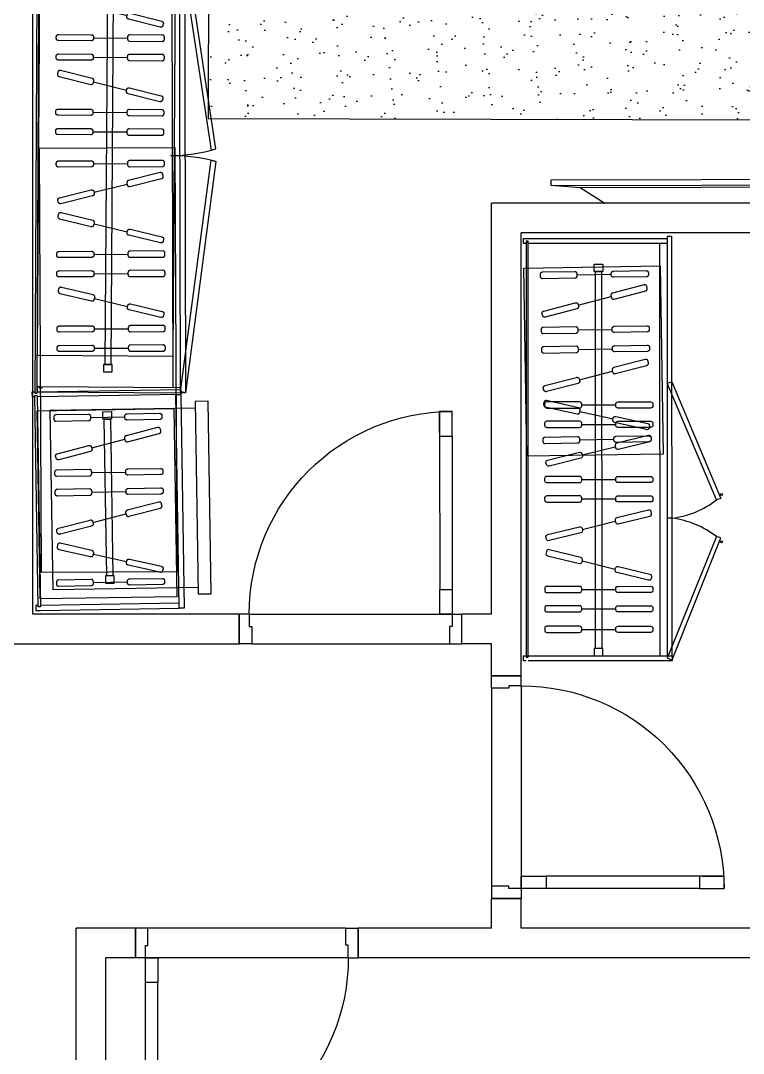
# Model space of a CAD drawing. Extents: x -678889171 to 586587, y -792238163 to 335485.
# Drawn here: x 85786 to 88708, y 69800 to 73978 of the extents above; entities that cross this region are included whole.
import ezdxf
from ezdxf.xclip import XClip

# ---------------------------------------------------------------- set-up
doc = ezdxf.new("R2010")
doc.units = 0
doc.header["$MEASUREMENT"] = 0
doc.header["$XCLIPFRAME"] = 2
doc.linetypes.add('XR-A-TYP35$0$XR-A-TYP-3-9-10$0$XR-A-TYP-2-3-4-6-7-8-9-10$0$HIDDEN', pattern=[0.375, 0.25, -0.125])
doc.layers.get('0').update_dxf_attribs({"color": 8})
for name, color, linetype in [('9TH-FURN$0$XR-A-TYP-3-9-10$0$I-EQPM', 252, 'Continuous'), ('9TH-FURN$0$XR-A-TYP-3-9-10$0$I-FURN', 252, 'Continuous'), ('9TH-FURN$0$XR-A-TYP-3-9-10$0$I-FURN-FLOR', 252, 'Continuous'), ('9TH-FURN$0$XR-A-TYP-3-9-10$0$I-FURN-PATT', 252, 'Continuous'), ('9TH-FURN$0$XR-A-TYP-3-9-10$0$XREF_1BR$0$I-EQPM', 252, 'Continuous'), ('9TH-FURN$0$XR-A-TYP-3-9-10$0$XREF_1BR$0$I-FURN', 252, 'Continuous'), ('XR-A-9TH-FLOOR$0$A-WALL', 252, 'Continuous'), ('XR-A-TYP35$0$XR-A-TYP-3-9-10$0$A-WALL', 252, 'Continuous'), ('XR-A-TYP35$0$XR-A-TYP-3-9-10$0$XR-A-TYP-2-3-4-6-7-8-9-10$0$A-DOOR', 252, 'Continuous'), ('XR-A-TYP35$0$XR-A-TYP-3-9-10$0$XR-A-TYP-2-3-4-6-7-8-9-10$0$A-FLOR-OVHD', 252, 'XR-A-TYP35$0$XR-A-TYP-3-9-10$0$XR-A-TYP-2-3-4-6-7-8-9-10$0$HIDDEN')]:
    doc.layers.add(name, color=color, linetype=linetype)

# ---------------------------------------------------------------- blocks, each defined once
blk = doc.blocks.new('*U411')
at = {"layer": '9TH-FURN$0$XR-A-TYP-3-9-10$0$XREF_1BR$0$I-FURN'}
for points in [[(-1142.3, 0), (-1112.3, 0), (-1112.3, 35), (-1142.3, 35)], [(-478, 5), (-1112.3, 5), (-1112.3, 30), (-478, 30)], [(-448, 0), (-478, 0), (-478, 35), (-448, 35)]]:
    blk.add_lwpolyline(points, close=True, dxfattribs=at)
blk = doc.blocks.new('9TH-FURN$0$XR-A-TYP-3-9-10$0$XREF_1BR$0$A$C0C3539C5')
at = {"layer": '9TH-FURN$0$XR-A-TYP-3-9-10$0$XREF_1BR$0$I-FURN', "ltscale": 0.5}
for p, q in [((-0.0688, 0), (0.0688, 0)), ((-0.0688, -0.083), (0.0688, -0.083)), ((-0.0688, -0.1615), (0.0688, -0.1615)), ((-0.0668, -0.2767), (0.0668, -0.2441)), ((-0.0668, -0.4045), (0.0668, -0.4371)), ((-0.0688, -0.5277), (0.0688, -0.5277)), ((-0.0688, -0.6062), (0.0688, -0.6062)), ((-0.0668, -0.7062), (0.0668, -0.7388)), ((-0.0688, -0.8293), (0.0688, -0.8293)), ((-0.0688, -0.9078), (0.0688, -0.9078))]:
    blk.add_line(p, q, dxfattribs=at)
for points in [[(-0.2098, -0.0125, -0.414214), (-0.2188, -0.0035), (-0.2188, 0.0035, -0.414214), (-0.2098, 0.0125), (-0.0778, 0.0125, -0.414214), (-0.0688, 0.0035), (-0.0688, -0.0035, -0.414214), (-0.0778, -0.0125)], [(0.2098, -0.0125, 0.414214), (0.2188, -0.0035), (0.2188, 0.0035, 0.414214), (0.2098, 0.0125), (0.0778, 0.0125, 0.414214), (0.0688, 0.0035), (0.0688, -0.0035, 0.414214), (0.0778, -0.0125)], [(-0.2098, -0.0955, -0.414214), (-0.2188, -0.0865), (-0.2188, -0.0795, -0.414214), (-0.2098, -0.0705), (-0.0778, -0.0705, -0.414214), (-0.0688, -0.0795), (-0.0688, -0.0865, -0.414214), (-0.0778, -0.0955)], [(0.2098, -0.0955, 0.414214), (0.2188, -0.0865), (0.2188, -0.0795, 0.414214), (0.2098, -0.0705), (0.0778, -0.0705, 0.414214), (0.0688, -0.0795), (0.0688, -0.0865, 0.414214), (0.0778, -0.0955)], [(-0.2098, -0.174, -0.414214), (-0.2188, -0.165), (-0.2188, -0.158, -0.414214), (-0.2098, -0.149), (-0.0778, -0.149, -0.414214), (-0.0688, -0.158), (-0.0688, -0.165, -0.414214), (-0.0778, -0.174)], [(0.2098, -0.174, 0.414214), (0.2188, -0.165), (0.2188, -0.158, 0.414214), (0.2098, -0.149), (0.0778, -0.149, 0.414214), (0.0688, -0.158), (0.0688, -0.165, 0.414214), (0.0778, -0.174)], [(0.2067, -0.2228, 0.414214), (0.2133, -0.2119), (0.2117, -0.2051, 0.414214), (0.2008, -0.1985), (0.0726, -0.2298, 0.414214), (0.066, -0.2407), (0.0676, -0.2475, 0.414214), (0.0785, -0.2541)], [(-0.2008, -0.3223, -0.414214), (-0.2117, -0.3157), (-0.2133, -0.3089, -0.414214), (-0.2067, -0.298), (-0.0785, -0.2667, -0.414214), (-0.0676, -0.2733), (-0.066, -0.2801, -0.414214), (-0.0726, -0.291)], [(-0.2008, -0.3589, 0.414214), (-0.2117, -0.3655), (-0.2133, -0.3723, 0.414214), (-0.2067, -0.3832), (-0.0785, -0.4145, 0.414214), (-0.0676, -0.4079), (-0.066, -0.4011, 0.414214), (-0.0726, -0.3902)], [(0.2067, -0.4585, -0.414214), (0.2133, -0.4693), (0.2117, -0.4761, -0.414214), (0.2008, -0.4827), (0.0726, -0.4514, -0.414214), (0.066, -0.4405), (0.0676, -0.4337, -0.414214), (0.0785, -0.4271)], [(-0.2098, -0.5402, -0.414214), (-0.2188, -0.5312), (-0.2188, -0.5242, -0.414214), (-0.2098, -0.5152), (-0.0778, -0.5152, -0.414214), (-0.0688, -0.5242), (-0.0688, -0.5312, -0.414214), (-0.0778, -0.5402)], [(0.2098, -0.5402, 0.414214), (0.2188, -0.5312), (0.2188, -0.5242, 0.414214), (0.2098, -0.5152), (0.0778, -0.5152, 0.414214), (0.0688, -0.5242), (0.0688, -0.5312, 0.414214), (0.0778, -0.5402)], [(-0.2098, -0.6187, -0.414214), (-0.2188, -0.6097), (-0.2188, -0.6027, -0.414214), (-0.2098, -0.5937), (-0.0778, -0.5937, -0.414214), (-0.0688, -0.6027), (-0.0688, -0.6097, -0.414214), (-0.0778, -0.6187)], [(0.2098, -0.6187, 0.414214), (0.2188, -0.6097), (0.2188, -0.6027, 0.414214), (0.2098, -0.5937), (0.0778, -0.5937, 0.414214), (0.0688, -0.6027), (0.0688, -0.6097, 0.414214), (0.0778, -0.6187)], [(-0.2008, -0.6606, 0.414214), (-0.2117, -0.6672), (-0.2133, -0.674, 0.414214), (-0.2067, -0.6849), (-0.0785, -0.7162, 0.414214), (-0.0676, -0.7096), (-0.066, -0.7028, 0.414214), (-0.0726, -0.6919)], [(0.2067, -0.7601, -0.414214), (0.2133, -0.771), (0.2117, -0.7778, -0.414214), (0.2008, -0.7844), (0.0726, -0.7531, -0.414214), (0.066, -0.7422), (0.0676, -0.7354, -0.414214), (0.0785, -0.7288)], [(-0.2098, -0.8418, -0.414214), (-0.2188, -0.8328), (-0.2188, -0.8258, -0.414214), (-0.2098, -0.8168), (-0.0778, -0.8168, -0.414214), (-0.0688, -0.8258), (-0.0688, -0.8328, -0.414214), (-0.0778, -0.8418)], [(0.2098, -0.8418, 0.414214), (0.2188, -0.8328), (0.2188, -0.8258, 0.414214), (0.2098, -0.8168), (0.0778, -0.8168, 0.414214), (0.0688, -0.8258), (0.0688, -0.8328, 0.414214), (0.0778, -0.8418)], [(-0.2098, -0.9203, -0.414214), (-0.2188, -0.9113), (-0.2188, -0.9043, -0.414214), (-0.2098, -0.8953), (-0.0778, -0.8953, -0.414214), (-0.0688, -0.9043), (-0.0688, -0.9113, -0.414214), (-0.0778, -0.9203)], [(0.2098, -0.9203, 0.414214), (0.2188, -0.9113), (0.2188, -0.9043, 0.414214), (0.2098, -0.8953), (0.0778, -0.8953, 0.414214), (0.0688, -0.9043), (0.0688, -0.9113, 0.414214), (0.0778, -0.9203)]]:
    blk.add_lwpolyline(points, format="xyb", close=True, dxfattribs=at)
blk = doc.blocks.new('*U405')
at = {"layer": '9TH-FURN$0$XR-A-TYP-3-9-10$0$XREF_1BR$0$I-EQPM'}
blk.add_lwpolyline([(-14235.9, 12033.2), (-14235.9, 11254.2), (-14172.9, 11154.2), (-14162.9, 11036.7), (-14139.9, 11036.7), (-14139.9, 12250.7), (-14162.9, 12250.7), (-14172.9, 12133.2)], close=True, dxfattribs=at)
for points in [[(-14162.9, 11036.7), (-14162.9, 12250.7)], [(-14172.9, 12133.2), (-14172.9, 11154.2)]]:
    blk.add_lwpolyline(points, dxfattribs=at)
blk = doc.blocks.new('*U412')
at = {"layer": '9TH-FURN$0$XR-A-TYP-3-9-10$0$XREF_1BR$0$I-FURN'}
for points in [[(-1636.8, 0), (-1606.8, 0), (-1606.8, 35), (-1636.8, 35)], [(-82.1, 5), (-1606.8, 5), (-1606.8, 30), (-82.1, 30)], [(-52.1, 0), (-82.1, 0), (-82.1, 35), (-52.1, 35)]]:
    blk.add_lwpolyline(points, close=True, dxfattribs=at)
blk = doc.blocks.new('*U413')
at = {"layer": '9TH-FURN$0$XR-A-TYP-3-9-10$0$XREF_1BR$0$I-FURN'}
for points in [[(-1826.4, 0), (-1796.4, 0), (-1796.4, 35), (-1826.4, 35)], [(-91.7, 5), (-1796.4, 5), (-1796.4, 30), (-91.7, 30)], [(-61.7, 0), (-91.7, 0), (-91.7, 35), (-61.7, 35)]]:
    blk.add_lwpolyline(points, close=True, dxfattribs=at)
blk = doc.blocks.new('*U1410')
for p, q in [((-100, -20), (-100, -140)), ((-50, -20), (-100, -20)), ((-50, -90), (-50, -20)), ((750, -90), (750, -20)), ((750, -20), (800, -20)), ((800, -20), (800, -140)), ((-60, -140), (-60, -90)), ((-60, -90), (-50, -90)), ((760, -90), (750, -90)), ((760, -140), (760, -90)), ((-60, -140), (-100, -140)), ((760, -140), (800, -140)), ((710, -860), (710, -240)), ((760, -860), (760, -240))]:
    blk.add_line(p, q)
for points in [[(710, -240), (760, -240), (760, -140), (710, -140), (710, -227)], [(710, -860), (760, -860), (760, -960), (710, -960), (710, -873), (710, -960)]]:
    blk.add_lwpolyline(points, close=True)
blk.add_arc((760, -140), 820, 180, 270)
at = {"layer": 'XR-A-TYP35$0$XR-A-TYP-3-9-10$0$XR-A-TYP-2-3-4-6-7-8-9-10$0$A-FLOR-OVHD'}
for p, q in [((-50, -20), (750, -20)), ((-60, -140), (760, -140))]:
    blk.add_line(p, q, dxfattribs=at)
blk = doc.blocks.new('XR-A-TYP35')
at = {"layer": 'XR-A-TYP35$0$XR-A-TYP-3-9-10$0$A-WALL'}
for p, q in [((88635.3, 58055), (88635.3, 61006.2)), ((93285, 59717.4), (90490.4, 59717.4)), ((90490.4, 58055), (90490.4, 59717.4)), ((93405, 59597.4), (90610.4, 59597.4)), ((90610.4, 57804.7), (90610.4, 59597.4)), ((89470.4, 58055), (88635.3, 58055)), ((89470.4, 57935), (89470.4, 58055)), ((90370.4, 57935), (90370.4, 58055)), ((90490.4, 58055), (90370.4, 58055)), ((88463.1, 57935), (89470.4, 57935)), ((90490.4, 57935), (90370.4, 57935)), ((90490.4, 57804.7), (90490.4, 57935)), ((90610.4, 57804.7), (90490.4, 57804.7)), ((90610.4, 56904.7), (90490.4, 56904.7)), ((90490.4, 56784.7), (90490.4, 56904.7)), ((90610.4, 56784.7), (90610.4, 56904.7)), ((88811, 53845), (88811, 56784.7)), ((89051, 56784.7), (88811, 56784.7)), ((89051, 56664.7), (89051, 56784.7)), ((89951, 56664.7), (89951, 56784.7)), ((90490.4, 56784.7), (89951, 56784.7)), ((94035, 56784.7), (90610.4, 56784.7)), ((89051, 56664.7), (88931, 56664.7)), ((88931, 53845), (88931, 56664.7)), ((93915, 56664.7), (89951, 56664.7))]:
    blk.add_line(p, q, dxfattribs=at)
at = {"layer": 'XR-A-TYP35$0$XR-A-TYP-3-9-10$0$XR-A-TYP-2-3-4-6-7-8-9-10$0$A-DOOR', "extrusion": (-5.16977e-15, 2.53597e-11, -1), "zscale": -1, "rotation": 179.9883198061664}
blk.add_blockref('*U1410', (-89570.5, 57914.9, 0), dxfattribs=at)
at = {"layer": 'XR-A-TYP35$0$XR-A-TYP-3-9-10$0$XR-A-TYP-2-3-4-6-7-8-9-10$0$A-DOOR', "extrusion": (2.53597e-11, 5.12332e-18, -1), "zscale": -1, "rotation": 269.9999884247399}
blk.add_blockref('*U1410', (-90470.4, 57704.7, 0), dxfattribs=at)
at = {"layer": 'XR-A-TYP35$0$XR-A-TYP-3-9-10$0$XR-A-TYP-2-3-4-6-7-8-9-10$0$A-DOOR', "extrusion": (5.01959e-15, -2.53597e-11, -1), "zscale": -1, "rotation": 359.9886591365118}
blk.add_blockref('*U1410', (-89851, 56804.9, 0), dxfattribs=at)

msp = doc.modelspace()

# ---------------------------------------------------------------- hatches: boundary and pattern name
at = {"layer": '9TH-FURN$0$XR-A-TYP-3-9-10$0$I-FURN-PATT'}
h = msp.add_hatch(dxfattribs=at)
h.set_pattern_fill('AR-SAND', color=256, scale=3, angle=270.132)
h.set_pattern_definition([(307.632, (79823.04, 80801.94), (146.8125, 5.1383), [0, -115.824, 0, -129.54, 0, -123.825]), (277.632, (79823.04, 80801.94), (215.3576, -134.3612), [0, -62.484, 0, -104.394, 0, -40.005]), (237.632, (79822.82, 80895.67), (0.9778, -237.2961), [0, -38.1, 0, -137.16, 0, -179.07]), (227.632, (79822.82, 80895.67), (67.4063, -228.9123), [0, -19.05, 0, -89.916, 0, -102.87])])
h.paths.add_polyline_path([(86547.6, 75381.6), (86543.4, 73581.6), (89400.5, 73575), (89404.7, 75375)])

# ---------------------------------------------------------------- linework, layer by layer
at = {"layer": '9TH-FURN$0$XR-A-TYP-3-9-10$0$I-FURN', "extrusion": (2.30576e-08, -3.9989e-10, 1)}
msp.add_line((86402.2, 72492.5, 0), (86397.7, 74363.2, 0), dxfattribs=at)
at = {"layer": '9TH-FURN$0$XR-A-TYP-3-9-10$0$I-FURN'}
msp.add_line((88369.1, 73076, 0), (88369.8, 71408.5, 0), dxfattribs=at)
at = {"layer": '9TH-FURN$0$XR-A-TYP-3-9-10$0$I-FURN', "extrusion": (2.30576e-08, -3.9989e-10, 1), "elevation": 0}
for points in [[(86555.8, 73453.5), (86575.1, 73458.7), (86434.3, 74392.6), (86415, 74387.3)], [(86447.7, 74362.9), (86452.1, 72472.2), (86432.1, 72472.4), (86427.7, 74363)], [(86556.1, 73413.5), (86575.5, 73408.6), (86452.1, 72472.2), (86432.7, 72477.1)], [(85862.3, 72496.1), (85852.3, 72496.2), (85852.2, 72476.2), (85862.2, 72476.1), (85862.2, 72476.1), (85871.2, 72476), (85871.2, 72476), (86432.1, 72472.3), (86432.2, 72492.3), (85871.3, 72496), (85871.3, 72491), (85862.3, 72491.1)]]:
    msp.add_lwpolyline(points, close=True, dxfattribs=at)
at = {"layer": '9TH-FURN$0$XR-A-TYP-3-9-10$0$I-FURN', "elevation": 0}
for points in [[(85852.1, 72471.2), (85861.2, 74351.9), (85852.2, 74351.9), (85843.1, 72471.1)], [(87829.3, 73075.9), (87819.3, 73075.9), (87819.3, 73095.9), (87829.3, 73095.9), (87829.3, 73095.9), (87838.3, 73095.9), (87838.3, 73095.9), (88399.3, 73096), (88399.3, 73076), (87838.3, 73075.9), (87838.3, 73080.9), (87829.3, 73080.9)], [(87838.3, 71408.4), (87838.2, 73085.9), (87829.2, 73085.9), (87829.3, 71408.4)], [(88419.8, 71408.5), (88419.3, 73104.4), (88399.3, 73104.4), (88399.8, 71408.5)], [(88419.3, 72517.2), (88617.3, 72044), (88599.4, 72039.4), (88399.3, 72511.2)], [(85852.2, 72461.2), (85865.7, 71607), (85856.7, 71606.9), (85843.2, 72461.1)], [(86433.1, 72465.5), (86447, 71601.5), (86427, 71601.2), (86413.1, 72465.2)], [(86491, 72437.7), (86503.5, 71658.8), (86556, 71659.6), (86543.5, 72438.6)], [(88419.8, 71392.5), (88617.4, 71885.8), (88599.4, 71890.4), (88399.8, 71398.4)], [(85856.8, 71611.9), (85846.8, 71611.7), (85847.1, 71591.7), (85857.1, 71591.9), (85857.1, 71591.9), (85866.1, 71592), (85866.1, 71592), (86427, 71601), (86426.7, 71621), (85865.8, 71612), (85865.9, 71607), (85856.9, 71606.9)]]:
    msp.add_lwpolyline(points, close=True, dxfattribs=at)
for points in [[(85843.4, 72456.1), (85833.4, 72455.9), (85833.1, 72475.9), (85843.1, 72476.1), (85843.1, 72471.1), (85852.1, 72471.2), (85852.1, 72476.2), (86433.5, 72485.5), (86433.8, 72465.5), (85852.4, 72456.2)], [(86503, 71685), (85917.2, 71675.6), (85905.6, 72402.1), (86491.4, 72411.5)], [(87829.3, 71388.4), (87819.3, 71388.4), (87819.3, 71408.4), (87829.3, 71408.4), (87829.3, 71403.4), (87838.3, 71403.4), (87838.3, 71408.4), (88419.8, 71408.5), (88419.8, 71388.5), (87838.3, 71388.4)]]:
    msp.add_lwpolyline(points, dxfattribs=at)
at = {"layer": '9TH-FURN$0$XR-A-TYP-3-9-10$0$I-FURN', "ltscale": 0.5, "elevation": 0}
for points in [[(88615.5, 72059.9), (88613.6, 72059.4)], [(88615.5, 72059.9), (88613.6, 72059.4)], [(88615.5, 72059.9), (88613.6, 72059.4)], [(88615.5, 72059.9), (88613.6, 72059.4)], [(88615.8, 72059), (88613.9, 72058.4)], [(88615.8, 72059), (88613.9, 72058.4)], [(88615.8, 72059), (88613.9, 72058.4)], [(88615.8, 72059), (88613.9, 72058.4)], [(88615.6, 71869.9), (88613.6, 71870.4)], [(88615.6, 71869.9), (88613.6, 71870.4)], [(88615.6, 71869.9), (88613.6, 71870.4)], [(88615.6, 71869.9), (88613.6, 71870.4)], [(88615.8, 71870.8), (88613.9, 71871.3)], [(88615.8, 71870.8), (88613.9, 71871.3)], [(88615.8, 71870.8), (88613.9, 71871.3)], [(88615.8, 71870.8), (88613.9, 71871.3)]]:
    msp.add_lwpolyline(points, dxfattribs=at)
at = {"layer": '9TH-FURN$0$XR-A-TYP-3-9-10$0$I-FURN', "ltscale": 0.5}
for centre in [(88619.5, 72060.5, 0), (88619.5, 72060.5, 0), (88619.5, 72060.5, 0), (88619.5, 72060.5, 0), (88619.6, 71869.3, 0), (88619.6, 71869.3, 0), (88619.6, 71869.3, 0), (88619.6, 71869.3, 0)]:
    msp.add_circle(centre, 4, dxfattribs=at)
at = {"layer": '9TH-FURN$0$XR-A-TYP-3-9-10$0$I-FURN', "extrusion": (2.30576e-08, -3.9989e-10, 1)}
for centre, start, end in [((86372.5, 74199, 0), 271.4743, 285.2998), ((86386.7, 72664.7, 0), 75.7607, 89.5862)]:
    msp.add_arc(centre, 767.5, start, end, dxfattribs=at)
at = {"layer": '9TH-FURN$0$XR-A-TYP-3-9-10$0$I-FURN'}
for centre, start, end in [((88372.8, 72331.9, 0), 277.2646, 307.765), ((88372.9, 71597.7, 0), 52.2613, 82.7617)]:
    msp.add_arc(centre, 370.1, start, end, dxfattribs=at)
at = {"layer": '9TH-FURN$0$XR-A-TYP-3-9-10$0$I-FURN-FLOR', "elevation": 0}
msp.add_lwpolyline([(86547.6, 75381.6), (86543.4, 73581.6), (89400.5, 73575), (89404.7, 75375)], close=True, dxfattribs=at)
at = {"layer": '9TH-FURN$0$XR-A-TYP-3-9-10$0$XREF_1BR$0$I-FURN'}
msp.add_line((88419.6, 71964.8, 0), (88399.6, 71964.8, 0), dxfattribs=at)

# ---------------------------------------------------------------- block references
at = {"layer": '9TH-FURN$0$XR-A-TYP-3-9-10$0$I-EQPM', "xscale": -1, "rotation": 270.1416394806038}
msp.add_blockref('*U405', (76858.9, 87446.6), dxfattribs=at)
at = {"layer": '9TH-FURN$0$XR-A-TYP-3-9-10$0$I-FURN', "extrusion": (2.3058e-08, -3.64203e-10, 1)}
ref = msp.add_blockref('9TH-FURN$0$XR-A-TYP-3-9-10$0$XREF_1BR$0$A$C0C3539C5', (86152.5, 74435.8, 0), dxfattribs=dict(at, xscale=1000.000000000008, yscale=1000.000000000008, zscale=1000.000000000008, rotation=359.6127883141062))
XClip(ref).set_block_clipping_path([(-0.2882114239, -1.8130162092), (0.2620170792, -0.0984328915)])
at = {"layer": '9TH-FURN$0$XR-A-TYP-3-9-10$0$I-FURN', "extrusion": (-2.3058e-08, 3.64203e-10, -1), "zscale": -1, "rotation": 270.3872116796401}
msp.add_blockref('*U413', (-86155.8, 72494.9, 0), dxfattribs=at)
at = {"layer": '9TH-FURN$0$XR-A-TYP-3-9-10$0$I-FURN', "extrusion": (2.30607e-08, -1.01471e-10, 1)}
ref = msp.add_blockref('9TH-FURN$0$XR-A-TYP-3-9-10$0$XREF_1BR$0$A$C0C3539C5', (86148.2, 73560.5, 0), dxfattribs=dict(at, xscale=1000.000000000009, yscale=1000.000000000009, zscale=1000.000000000009, rotation=0.2655938177572852))
XClip(ref).set_block_clipping_path([(-0.2882114239, -1.8130162092), (0.2620170792, -0.0984328915)])
at = {"layer": '9TH-FURN$0$XR-A-TYP-3-9-10$0$I-FURN', "extrusion": (-7.9878e-13, 3.56814e-11, -1)}
ref = msp.add_blockref('9TH-FURN$0$XR-A-TYP-3-9-10$0$XREF_1BR$0$A$C0C3539C5', (-88118.4, 72121.5, 0), dxfattribs=dict(at, xscale=999.9999999999967, yscale=999.9999999999967, zscale=-1000, rotation=179.0825220857959))
XClip(ref).set_block_clipping_path([(-0.2848774801, -0.8602293081), (0.2675332336, -0.0984328915)])
at = {"layer": '9TH-FURN$0$XR-A-TYP-3-9-10$0$I-FURN'}
for name, p, rotation in [('*U412', (88139.9, 73045.2, 0), 90.0137931312159), ('*U411', (86146.1, 72844.3, 0), 90.9174779079506)]:
    msp.add_blockref(name, p, dxfattribs=dict(at, rotation=rotation))
at = {"layer": '9TH-FURN$0$XR-A-TYP-3-9-10$0$I-FURN', "extrusion": (-7.9878e-13, 3.56814e-11, -1)}
ref = msp.add_blockref('9TH-FURN$0$XR-A-TYP-3-9-10$0$XREF_1BR$0$A$C0C3539C5', (-86151.6, 71544.3, 0), dxfattribs=dict(at, xscale=999.9999999999967, yscale=999.9999999999967, zscale=-1000, rotation=179.0825220857959))
XClip(ref).set_block_clipping_path([(-0.2848774801, -0.8602293081), (0.2675332336, -0.0984328915)])
at = {"layer": '9TH-FURN$0$XR-A-TYP-3-9-10$0$I-FURN', "extrusion": (-2.35926e-13, 3.56896e-11, -1), "xscale": 999.9999999999898, "yscale": 999.9999999999898, "zscale": -1000, "rotation": 179.9862068625306}
msp.add_blockref('9TH-FURN$0$XR-A-TYP-3-9-10$0$XREF_1BR$0$A$C0C3539C5', (-88123.4, 71515.3, 0), dxfattribs=at)

# ---------------------------------------------------------------- next in the draw order: block references
at = {"layer": 'XR-A-9TH-FLOOR$0$A-WALL'}
msp.add_blockref('XR-A-TYP35', (-2800.4, 13522.1), dxfattribs=at)

doc.saveas('drawing.dxf')
